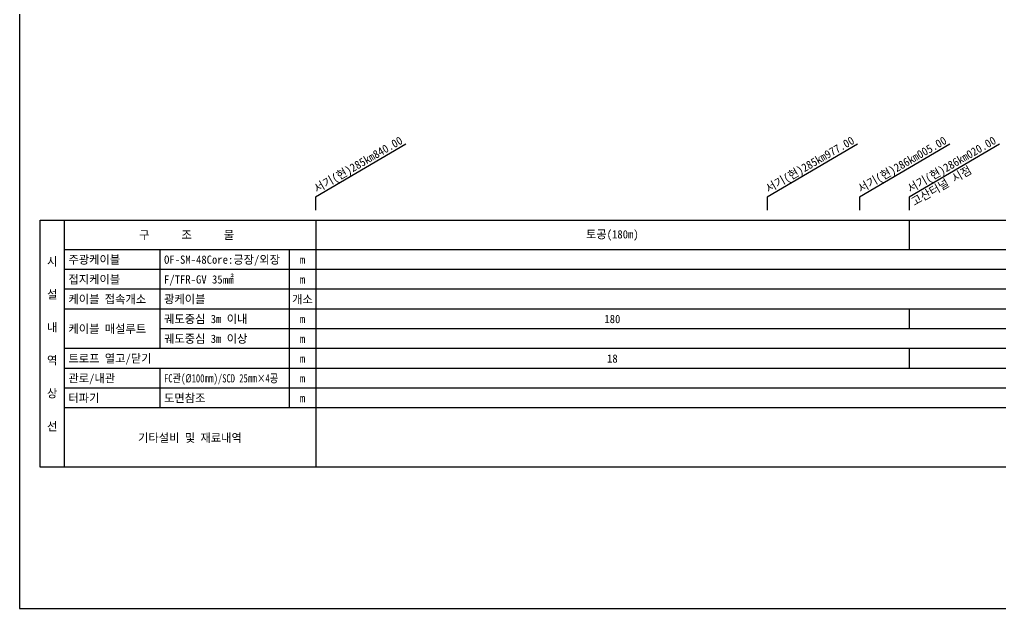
# Model space of a CAD drawing. Header units: millimetres. Extents: x 9574 to 10370, y 1103 to 1809.
# Drawn here: x 9573.9 to 9871.4, y 1103.1 to 1281.7 of the extents above; entities that cross this region are included whole.
import ezdxf
from ezdxf.enums import TextEntityAlignment as Align

# ---------------------------------------------------------------- set-up
doc = ezdxf.new("R2010")
doc.units = ezdxf.units.MM
doc.header["$LTSCALE"] = 10
doc.header["$MEASUREMENT"] = 0
for name, color, linetype in [('TT-TABL-LIN1', 4, 'Continuous'), ('TT-TABL-LIN2', 1, 'Continuous'), ('TT-TABL-TEX1', 6, 'Continuous'), ('TT-TABL-TEX2', 3, 'Continuous'), ('TZ-LEAL', 1, 'Continuous'), ('TZ-LEAT', 3, 'Continuous')]:
    doc.layers.add(name, color=color, linetype=linetype)
doc.layers.add('TX-PAPR', color=2, linetype='Continuous', plot=False)
doc.styles.get("Standard").update_dxf_attribs({"font": 'GulimChe.ttf'})

# ---------------------------------------------------------------- blocks, each defined once
blk = doc.blocks.new('JD-경부고속상선표_190503')
at = {"layer": 'TT-TABL-LIN1'}
blk.add_lwpolyline([(2, 114), (785.58, 114), (785.58, 39), (2, 39)], close=True, dxfattribs=at)
at = {"layer": 'TT-TABL-LIN2'}
for p, q in [((85.58, 114), (85.58, 39)), ((77.58, 105), (77.58, 57))]:
    blk.add_line(p, q, dxfattribs=at)
for points in [[(9.33, 114), (9.33, 39)], [(785.58, 105), (9.33, 105)], [(38.33, 105), (38.33, 75)], [(785.58, 99), (9.33, 99)], [(785.58, 93), (9.33, 93)], [(785.58, 87), (9.33, 87)], [(785.58, 81), (38.33, 81)], [(785.58, 75), (9.33, 75)], [(785.58, 69), (9.33, 69)], [(38.33, 69), (38.33, 57)], [(785.58, 63), (9.33, 63)], [(785.58, 57), (9.33, 57)]]:
    blk.add_lwpolyline(points, dxfattribs=at)
at = {"layer": 'TT-TABL-TEX1'}
for s, p in [('구      조      물', (46.45, 109.5)), ('시', (5.66, 101.5)), ('설', (5.66, 91.5)), ('내', (5.66, 81.5)), ('역', (5.66, 71.5)), ('상', (5.66, 61.5)), ('선', (5.66, 51.5))]:
    blk.add_text(s, height=2.5, rotation=0, dxfattribs=at).set_placement(p, align=Align.MIDDLE)
at = {"layer": 'TT-TABL-TEX2'}
for s, p in [('주광케이블', (10.59, 102)), ('OF-SM-48Core:긍장/외장', (39.59, 102)), ('접지케이블', (10.59, 96)), ('F/TFR-GV 35㎟', (39.59, 96)), ('케이블 접속개소', (10.59, 90)), ('광케이블', (39.59, 90)), ('궤도중심 3m 이내', (39.59, 84)), ('케이블 매설루트', (10.59, 81)), ('궤도중심 3m 이상', (39.59, 78)), ('트로프 열고/닫기', (10.59, 72)), ('관로/내관', (10.59, 66)), ('터파기', (10.59, 60)), ('도면참조', (39.59, 60))]:
    blk.add_text(s, height=2.5, rotation=0, dxfattribs=at).set_placement(p, align=Align.MIDDLE_LEFT)
for s, p in [('m', (81.58, 102)), ('m', (81.58, 96)), ('m', (81.58, 96)), ('개소', (81.58, 90)), ('m', (81.58, 84)), ('m', (81.58, 78)), ('m', (81.58, 72)), ('m', (81.58, 66)), ('m', (81.58, 60)), ('기타설비 및 재료내역', (47.45, 48))]:
    blk.add_text(s, height=2.5, rotation=0, dxfattribs=at).set_placement(p, align=Align.MIDDLE)
at = {"layer": 'TT-TABL-TEX2', "width": 0.8}
blk.add_text('FC관(Ø100㎜)/SCD 25㎜×4공', height=2.5, rotation=0, dxfattribs=at).set_placement((39.59, 66), align=Align.MIDDLE_LEFT)

msp = doc.modelspace()

# ---------------------------------------------------------------- linework, layer by layer
at = {"layer": 'TX-PAPR'}
msp.add_lwpolyline([(9573.89, 1103.05), (10369.89, 1103.05), (10369.89, 1619.05), (9573.89, 1619.05)], close=True, dxfattribs=at)
at = {"layer": 'TZ-LEAL'}
for points in [[(9691.07, 1243.87), (9663.68, 1227.85), (9663.68, 1223.85)], [(9828.07, 1243.87), (9800.68, 1227.85), (9800.68, 1223.85)], [(9856.07, 1243.87), (9828.68, 1227.85), (9828.68, 1223.85)], [(9871.07, 1243.87), (9843.68, 1227.85), (9843.68, 1223.85)], [(9843.68, 1193.85), (9843.68, 1187.85)], [(9843.68, 1181.85), (9843.68, 1175.85)]]:
    msp.add_lwpolyline(points, dxfattribs=at)
at = {"layer": 'TZ-LEAL', "flags": 128}
msp.add_lwpolyline([(9843.68, 1220.85), (9843.68, 1211.85)], dxfattribs=at)

# ---------------------------------------------------------------- block references
at = {"layer": 'TT-TABL-LIN2'}
msp.add_blockref('JD-경부고속상선표_190503', (9578.11, 1106.85), dxfattribs=at)

# ---------------------------------------------------------------- texts
at = {"layer": 'TT-TABL-TEX2'}
msp.add_text('토공(180m)', height=2.5, dxfattribs=at).set_placement((9753.68, 1216.35), align=Align.MIDDLE)
for s, p in [('180', (9753.68, 1190.85)), ('18', (9753.68, 1178.85))]:
    msp.add_text(s, height=2.5, dxfattribs=at).set_placement(p, align=Align.MIDDLE_CENTER)
at = {"layer": 'TZ-LEAT'}
for s, p in [('서기(현)285km840.00', (9677.18, 1236.64)), ('서기(현)285km977.00', (9814.18, 1236.64)), ('서기(현)286km005.00', (9842.18, 1236.64)), ('서기(현)286km020.00', (9857.18, 1236.64))]:
    msp.add_text(s, height=2.5, rotation=30, dxfattribs=at).set_placement(p, align=Align.CENTER)
msp.add_text('고산터널 시점', height=2.5, rotation=30, dxfattribs=at).set_placement((9845.23, 1225.04))

doc.saveas('drawing.dxf')
